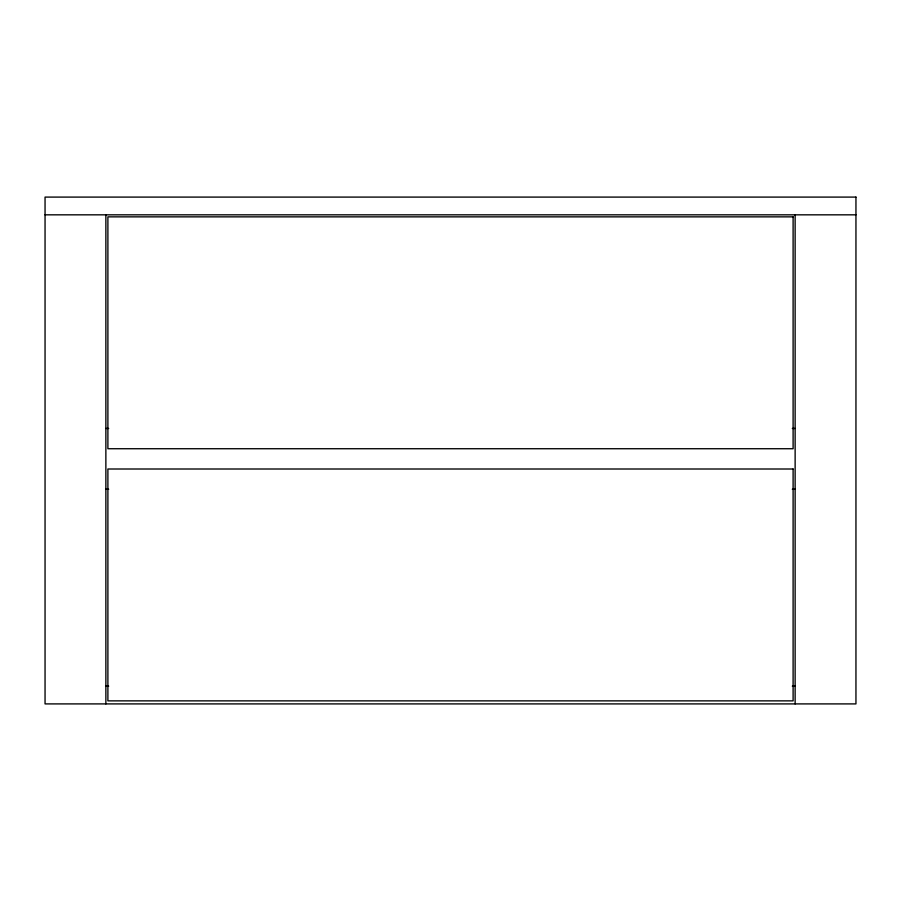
<?xml version="1.0" encoding="UTF-8"?>
<svg xmlns="http://www.w3.org/2000/svg" width="901" height="901" viewBox="0 0 901 901"><rect width="100%" height="100%" fill="white"/><g stroke="black" fill="none" stroke-linecap="round" stroke-linejoin="round"><path stroke-width="1.35" d="M45.05 214.832L855.95 214.832M105.867 428.459L108.683 428.459M792.317 428.459L795.132 428.459M105.867 489.277L108.683 489.277M792.317 489.277L795.132 489.277M105.586 686.168L108.683 686.168M792.317 686.168L795.414 686.168M795.132 214.832L795.132 703.906M105.867 214.832L105.867 703.906M855.95 197.094L45.05 197.094L45.05 703.906L855.95 703.906L855.95 197.094M793.105 216.859L107.895 216.859L107.895 448.732L793.105 448.732L793.105 216.859M793.105 469.004L107.895 469.004L107.895 700.865L793.105 700.865L793.105 469.004"/></g></svg>
